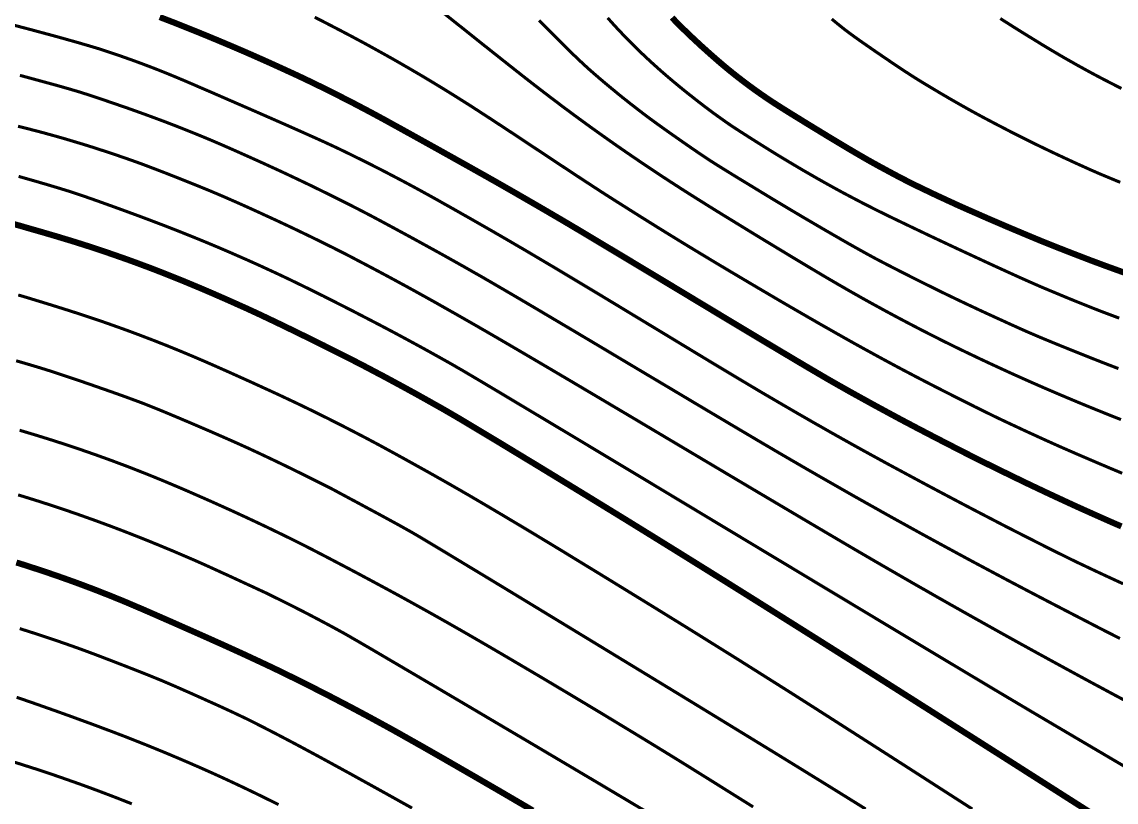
# Model space of a CAD drawing. Extents: x 36524600 to 36525730, y 2746759 to 2747713.
# Drawn here: x 36525101.71 to 36525128.47, y 2747555.33 to 2747574.42 of the extents above; entities that cross this region are included whole.
import ezdxf

# ---------------------------------------------------------------- set-up
doc = ezdxf.new("R2010")
doc.units = 0
doc.header["$LTSCALE"] = 1000
doc.header["$MEASUREMENT"] = 0
doc.layers.add('DGX', color=251, linetype='Continuous')

# ---------------------------------------------------------------- blocks, each defined once
blk = doc.blocks.new('dxt')
at = {"layer": 'DGX', "color": 253, "linetype": 'Continuous', "flags": 128}
for points, const_width in [([(36525117.611, 2747574.527), (36525117.647, 2747574.49), (36525117.683, 2747574.452), (36525117.719, 2747574.415), (36525117.755, 2747574.378), (36525117.791, 2747574.342), (36525117.828, 2747574.305), (36525117.865, 2747574.269), (36525117.902, 2747574.233), (36525117.939, 2747574.197), (36525117.977, 2747574.16), (36525118.015, 2747574.124), (36525118.053, 2747574.087), (36525118.092, 2747574.05), (36525118.132, 2747574.014), (36525118.171, 2747573.976), (36525118.211, 2747573.939), (36525118.253, 2747573.901), (36525118.296, 2747573.86), (36525118.342, 2747573.818), (36525118.391, 2747573.774), (36525118.442, 2747573.729), (36525118.495, 2747573.681), (36525118.551, 2747573.631), (36525118.609, 2747573.58), (36525118.668, 2747573.528), (36525118.728, 2747573.476), (36525118.788, 2747573.424), (36525118.848, 2747573.373), (36525118.909, 2747573.322), (36525118.969, 2747573.272), (36525119.031, 2747573.222), (36525119.092, 2747573.172), (36525119.154, 2747573.123), (36525119.216, 2747573.074), (36525119.279, 2747573.026), (36525119.341, 2747572.978), (36525119.404, 2747572.93), (36525119.468, 2747572.883), (36525119.531, 2747572.836), (36525119.595, 2747572.789), (36525119.659, 2747572.743), (36525119.724, 2747572.697), (36525119.788, 2747572.652), (36525119.853, 2747572.607), (36525119.919, 2747572.562), (36525119.984, 2747572.518), (36525120.05, 2747572.474), (36525120.116, 2747572.431), (36525120.192, 2747572.382), (36525120.287, 2747572.322), (36525120.401, 2747572.25), (36525120.534, 2747572.167), (36525120.687, 2747572.073), (36525120.858, 2747571.967), (36525121.049, 2747571.85), (36525121.259, 2747571.722), (36525121.473, 2747571.591), (36525121.676, 2747571.469), (36525121.868, 2747571.354), (36525122.049, 2747571.247), (36525122.219, 2747571.148), (36525122.378, 2747571.056), (36525122.526, 2747570.973), (36525122.663, 2747570.897), (36525122.791, 2747570.828), (36525122.911, 2747570.763), (36525123.022, 2747570.703), (36525123.126, 2747570.648), (36525123.221, 2747570.598), (36525123.309, 2747570.553), (36525123.388, 2747570.512), (36525123.459, 2747570.476), (36525123.527, 2747570.443), (36525123.594, 2747570.41), (36525123.662, 2747570.377), (36525123.729, 2747570.345), (36525123.797, 2747570.312), (36525123.865, 2747570.28), (36525123.932, 2747570.247), (36525124, 2747570.215), (36525124.068, 2747570.183), (36525124.136, 2747570.151), (36525124.204, 2747570.12), (36525124.273, 2747570.088), (36525124.341, 2747570.056), (36525124.409, 2747570.025), (36525124.477, 2747569.994), (36525124.545, 2747569.962), (36525124.618, 2747569.929), (36525124.699, 2747569.893), (36525124.789, 2747569.853), (36525124.888, 2747569.809), (36525124.996, 2747569.762), (36525125.112, 2747569.711), (36525125.236, 2747569.656), (36525125.37, 2747569.598), (36525125.508, 2747569.538), (36525125.646, 2747569.479), (36525125.785, 2747569.419), (36525125.925, 2747569.36), (36525126.065, 2747569.301), (36525126.206, 2747569.242), (36525126.347, 2747569.183), (36525126.489, 2747569.124), (36525126.633, 2747569.064), (36525126.784, 2747569.003), (36525126.941, 2747568.94), (36525127.104, 2747568.876), (36525127.272, 2747568.81), (36525127.447, 2747568.742), (36525127.627, 2747568.673), (36525127.813, 2747568.601), (36525128.011, 2747568.527), (36525128.224, 2747568.448), (36525128.453, 2747568.365), (36525128.697, 2747568.277)], 0.15), ([(36525128.545, 2747567.174), (36525128.321, 2747567.258), (36525128.122, 2747567.333), (36525127.949, 2747567.4), (36525127.789, 2747567.464), (36525127.63, 2747567.528), (36525127.47, 2747567.592), (36525127.311, 2747567.657), (36525127.151, 2747567.723), (36525126.993, 2747567.789), (36525126.834, 2747567.855), (36525126.675, 2747567.922), (36525126.504, 2747567.996), (36525126.307, 2747568.083), (36525126.085, 2747568.182), (36525125.837, 2747568.295), (36525125.563, 2747568.42), (36525125.264, 2747568.558), (36525124.939, 2747568.709), (36525124.588, 2747568.872), (36525124.237, 2747569.037), (36525123.91, 2747569.191), (36525123.608, 2747569.335), (36525123.33, 2747569.468), (36525123.076, 2747569.59), (36525122.847, 2747569.701), (36525122.643, 2747569.802), (36525122.462, 2747569.893), (36525122.295, 2747569.978), (36525122.128, 2747570.065), (36525121.961, 2747570.153), (36525121.795, 2747570.241), (36525121.629, 2747570.331), (36525121.465, 2747570.422), (36525121.3, 2747570.514), (36525121.136, 2747570.607), (36525120.973, 2747570.701), (36525120.81, 2747570.795), (36525120.648, 2747570.891), (36525120.486, 2747570.987), (36525120.325, 2747571.084), (36525120.164, 2747571.182), (36525120.004, 2747571.281), (36525119.844, 2747571.381), (36525119.691, 2747571.477), (36525119.552, 2747571.565), (36525119.427, 2747571.645), (36525119.314, 2747571.717), (36525119.216, 2747571.78), (36525119.131, 2747571.836), (36525119.059, 2747571.884), (36525119.001, 2747571.923), (36525118.95, 2747571.958), (36525118.899, 2747571.994), (36525118.849, 2747572.03), (36525118.798, 2747572.066), (36525118.747, 2747572.102), (36525118.697, 2747572.138), (36525118.646, 2747572.175), (36525118.596, 2747572.211), (36525118.543, 2747572.251), (36525118.484, 2747572.295), (36525118.419, 2747572.344), (36525118.348, 2747572.399), (36525118.271, 2747572.458), (36525118.188, 2747572.523), (36525118.1, 2747572.593), (36525118.005, 2747572.667), (36525117.908, 2747572.745), (36525117.812, 2747572.823), (36525117.716, 2747572.902), (36525117.621, 2747572.981), (36525117.527, 2747573.061), (36525117.434, 2747573.141), (36525117.341, 2747573.222), (36525117.249, 2747573.304), (36525117.158, 2747573.386), (36525117.067, 2747573.469), (36525116.977, 2747573.553), (36525116.888, 2747573.637), (36525116.8, 2747573.722), (36525116.712, 2747573.808), (36525116.625, 2747573.894), (36525116.539, 2747573.981), (36525116.453, 2747574.069), (36525116.368, 2747574.158), (36525116.284, 2747574.247), (36525116.201, 2747574.337), (36525116.119, 2747574.428), (36525116.037, 2747574.52)], 0.075), ([(36525128.526, 2747565.94), (36525128.395, 2747565.99), (36525128.251, 2747566.045), (36525128.095, 2747566.106), (36525127.927, 2747566.172), (36525127.746, 2747566.244), (36525127.553, 2747566.321), (36525127.361, 2747566.398), (36525127.181, 2747566.471), (36525127.013, 2747566.539), (36525126.858, 2747566.603), (36525126.716, 2747566.661), (36525126.586, 2747566.716), (36525126.469, 2747566.766), (36525126.364, 2747566.811), (36525126.26, 2747566.856), (36525126.143, 2747566.908), (36525126.015, 2747566.966), (36525125.875, 2747567.029), (36525125.722, 2747567.099), (36525125.558, 2747567.174), (36525125.381, 2747567.255), (36525125.192, 2747567.342), (36525124.998, 2747567.433), (36525124.804, 2747567.524), (36525124.61, 2747567.616), (36525124.417, 2747567.709), (36525124.224, 2747567.802), (36525124.032, 2747567.897), (36525123.84, 2747567.992), (36525123.648, 2747568.087), (36525123.462, 2747568.181), (36525123.289, 2747568.269), (36525123.128, 2747568.351), (36525122.979, 2747568.427), (36525122.842, 2747568.498), (36525122.717, 2747568.563), (36525122.604, 2747568.622), (36525122.504, 2747568.676), (36525122.404, 2747568.731), (36525122.293, 2747568.792), (36525122.17, 2747568.861), (36525122.036, 2747568.936), (36525121.89, 2747569.019), (36525121.733, 2747569.109), (36525121.565, 2747569.206), (36525121.385, 2747569.31), (36525121.198, 2747569.419), (36525121.009, 2747569.53), (36525120.816, 2747569.643), (36525120.621, 2747569.759), (36525120.423, 2747569.877), (36525120.223, 2747569.997), (36525120.019, 2747570.12), (36525119.813, 2747570.245), (36525119.614, 2747570.367), (36525119.43, 2747570.479), (36525119.262, 2747570.581), (36525119.11, 2747570.674), (36525118.975, 2747570.758), (36525118.855, 2747570.832), (36525118.751, 2747570.897), (36525118.662, 2747570.952), (36525118.578, 2747571.006), (36525118.484, 2747571.068), (36525118.38, 2747571.137), (36525118.267, 2747571.213), (36525118.145, 2747571.296), (36525118.013, 2747571.387), (36525117.872, 2747571.485), (36525117.722, 2747571.59), (36525117.572, 2747571.695), (36525117.432, 2747571.795), (36525117.302, 2747571.888), (36525117.182, 2747571.974), (36525117.072, 2747572.055), (36525116.972, 2747572.129), (36525116.883, 2747572.197), (36525116.803, 2747572.258), (36525116.731, 2747572.314), (36525116.664, 2747572.366), (36525116.602, 2747572.414), (36525116.546, 2747572.459), (36525116.495, 2747572.499), (36525116.449, 2747572.535), (36525116.409, 2747572.567), (36525116.373, 2747572.596), (36525116.339, 2747572.623), (36525116.302, 2747572.653), (36525116.262, 2747572.686), (36525116.219, 2747572.722), (36525116.173, 2747572.76), (36525116.124, 2747572.8), (36525116.071, 2747572.844), (36525116.016, 2747572.89), (36525115.96, 2747572.937), (36525115.903, 2747572.985), (36525115.847, 2747573.032), (36525115.791, 2747573.081), (36525115.735, 2747573.129), (36525115.68, 2747573.177), (36525115.624, 2747573.226), (36525115.569, 2747573.275), (36525115.511, 2747573.328), (36525115.446, 2747573.387), (36525115.376, 2747573.453), (36525115.299, 2747573.526), (36525115.215, 2747573.606), (36525115.126, 2747573.693), (36525115.03, 2747573.786), (36525114.928, 2747573.887), (36525114.827, 2747573.987), (36525114.732, 2747574.082), (36525114.644, 2747574.17), (36525114.563, 2747574.252), (36525114.489, 2747574.328), (36525114.422, 2747574.398), (36525114.361, 2747574.461)], 0.075), ([(36525128.571, 2747570.497), (36525128.456, 2747570.544), (36525128.348, 2747570.589), (36525128.247, 2747570.631), (36525128.153, 2747570.67), (36525128.065, 2747570.707), (36525127.985, 2747570.742), (36525127.902, 2747570.778), (36525127.811, 2747570.818), (36525127.71, 2747570.864), (36525127.599, 2747570.914), (36525127.479, 2747570.968), (36525127.35, 2747571.028), (36525127.211, 2747571.092), (36525127.063, 2747571.161), (36525126.91, 2747571.233), (36525126.758, 2747571.306), (36525126.606, 2747571.379), (36525126.454, 2747571.453), (36525126.303, 2747571.528), (36525126.152, 2747571.603), (36525126.001, 2747571.679), (36525125.851, 2747571.756), (36525125.706, 2747571.832), (36525125.57, 2747571.902), (36525125.444, 2747571.968), (36525125.327, 2747572.03), (36525125.22, 2747572.086), (36525125.123, 2747572.139), (36525125.035, 2747572.187), (36525124.956, 2747572.23), (36525124.882, 2747572.271), (36525124.809, 2747572.312), (36525124.735, 2747572.354), (36525124.662, 2747572.395), (36525124.588, 2747572.437), (36525124.515, 2747572.479), (36525124.442, 2747572.521), (36525124.369, 2747572.563), (36525124.295, 2747572.607), (36525124.219, 2747572.651), (36525124.141, 2747572.697), (36525124.062, 2747572.745), (36525123.98, 2747572.793), (36525123.896, 2747572.844), (36525123.81, 2747572.895), (36525123.722, 2747572.949), (36525123.629, 2747573.006), (36525123.527, 2747573.07), (36525123.415, 2747573.142), (36525123.295, 2747573.22), (36525123.165, 2747573.306), (36525123.026, 2747573.399), (36525122.879, 2747573.499), (36525122.722, 2747573.606), (36525122.567, 2747573.712), (36525122.427, 2747573.809), (36525122.3, 2747573.897), (36525122.186, 2747573.977), (36525122.087, 2747574.048), (36525122.001, 2747574.11), (36525121.929, 2747574.163), (36525121.871, 2747574.207), (36525121.819, 2747574.247), (36525121.768, 2747574.287), (36525121.717, 2747574.328), (36525121.667, 2747574.369), (36525121.616, 2747574.41), (36525121.566, 2747574.451), (36525121.516, 2747574.493)], 0.075), ([(36525125.637, 2747574.505), (36525125.711, 2747574.458), (36525125.792, 2747574.407), (36525125.878, 2747574.352), (36525125.971, 2747574.293), (36525126.067, 2747574.233), (36525126.162, 2747574.173), (36525126.258, 2747574.114), (36525126.354, 2747574.055), (36525126.45, 2747573.996), (36525126.546, 2747573.937), (36525126.641, 2747573.878), (36525126.737, 2747573.82), (36525126.833, 2747573.762), (36525126.929, 2747573.705), (36525127.026, 2747573.648), (36525127.122, 2747573.591), (36525127.219, 2747573.535), (36525127.316, 2747573.48), (36525127.414, 2747573.424), (36525127.511, 2747573.369), (36525127.609, 2747573.315), (36525127.707, 2747573.261), (36525127.805, 2747573.207), (36525127.904, 2747573.154), (36525128.003, 2747573.101), (36525128.102, 2747573.049), (36525128.201, 2747572.997), (36525128.3, 2747572.946), (36525128.4, 2747572.895), (36525128.5, 2747572.844), (36525128.6, 2747572.794)], 0.075), ([(36525128.588, 2747564.692), (36525128.427, 2747564.755), (36525128.276, 2747564.815), (36525128.125, 2747564.876), (36525127.974, 2747564.937), (36525127.824, 2747564.998), (36525127.673, 2747565.06), (36525127.523, 2747565.122), (36525127.373, 2747565.185), (36525127.223, 2747565.248), (36525127.074, 2747565.311), (36525126.924, 2747565.375), (36525126.775, 2747565.439), (36525126.626, 2747565.504), (36525126.477, 2747565.569), (36525126.328, 2747565.635), (36525126.18, 2747565.701), (36525126.032, 2747565.767), (36525125.884, 2747565.834), (36525125.736, 2747565.902), (36525125.588, 2747565.97), (36525125.441, 2747566.038), (36525125.293, 2747566.107), (36525125.146, 2747566.176), (36525125, 2747566.246), (36525124.853, 2747566.316), (36525124.707, 2747566.386), (36525124.561, 2747566.457), (36525124.415, 2747566.529), (36525124.269, 2747566.601), (36525124.124, 2747566.674), (36525123.979, 2747566.747), (36525123.834, 2747566.821), (36525123.69, 2747566.895), (36525123.546, 2747566.97), (36525123.402, 2747567.045), (36525123.258, 2747567.121), (36525123.114, 2747567.197), (36525122.971, 2747567.274), (36525122.828, 2747567.351), (36525122.686, 2747567.429), (36525122.543, 2747567.507), (36525122.401, 2747567.586), (36525122.259, 2747567.665), (36525122.118, 2747567.745), (36525121.977, 2747567.825), (36525121.836, 2747567.906), (36525121.695, 2747567.987), (36525121.555, 2747568.069), (36525121.414, 2747568.151), (36525121.267, 2747568.238), (36525121.106, 2747568.334), (36525120.93, 2747568.439), (36525120.74, 2747568.553), (36525120.535, 2747568.676), (36525120.316, 2747568.809), (36525120.083, 2747568.95), (36525119.835, 2747569.1), (36525119.586, 2747569.252), (36525119.348, 2747569.398), (36525119.122, 2747569.537), (36525118.906, 2747569.669), (36525118.702, 2747569.795), (36525118.509, 2747569.915), (36525118.327, 2747570.029), (36525118.157, 2747570.136), (36525117.992, 2747570.24), (36525117.828, 2747570.345), (36525117.664, 2747570.451), (36525117.5, 2747570.557), (36525117.337, 2747570.664), (36525117.175, 2747570.771), (36525117.013, 2747570.88), (36525116.851, 2747570.988), (36525116.69, 2747571.098), (36525116.529, 2747571.208), (36525116.368, 2747571.319), (36525116.208, 2747571.43), (36525116.049, 2747571.542), (36525115.89, 2747571.655), (36525115.731, 2747571.768), (36525115.573, 2747571.882), (36525115.415, 2747571.997), (36525115.258, 2747572.112), (36525115.101, 2747572.228), (36525114.945, 2747572.344), (36525114.789, 2747572.462), (36525114.634, 2747572.579), (36525114.479, 2747572.698), (36525114.324, 2747572.817), (36525114.157, 2747572.946), (36525113.964, 2747573.097), (36525113.746, 2747573.269), (36525113.502, 2747573.462), (36525113.232, 2747573.676), (36525112.936, 2747573.911), (36525112.615, 2747574.168), (36525112.267, 2747574.445), (36525111.925, 2747574.719)], 0.075), ([(36525128.619, 2747563.378), (36525128.368, 2747563.483), (36525128.125, 2747563.586), (36525127.895, 2747563.684), (36525127.677, 2747563.777), (36525127.472, 2747563.866), (36525127.279, 2747563.95), (36525127.099, 2747564.029), (36525126.931, 2747564.104), (36525126.776, 2747564.174), (36525126.628, 2747564.241), (36525126.483, 2747564.308), (36525126.34, 2747564.373), (36525126.199, 2747564.438), (36525126.061, 2747564.503), (36525125.925, 2747564.566), (36525125.791, 2747564.629), (36525125.66, 2747564.691), (36525125.522, 2747564.757), (36525125.369, 2747564.832), (36525125.199, 2747564.915), (36525125.014, 2747565.007), (36525124.813, 2747565.108), (36525124.597, 2747565.217), (36525124.364, 2747565.335), (36525124.116, 2747565.461), (36525123.86, 2747565.593), (36525123.603, 2747565.726), (36525123.347, 2747565.861), (36525123.09, 2747565.997), (36525122.834, 2747566.135), (36525122.577, 2747566.275), (36525122.32, 2747566.416), (36525122.063, 2747566.558), (36525121.8, 2747566.706), (36525121.525, 2747566.862), (36525121.237, 2747567.026), (36525120.938, 2747567.198), (36525120.626, 2747567.379), (36525120.302, 2747567.567), (36525119.966, 2747567.765), (36525119.618, 2747567.97), (36525119.271, 2747568.176), (36525118.939, 2747568.373), (36525118.623, 2747568.562), (36525118.322, 2747568.744), (36525118.036, 2747568.917), (36525117.765, 2747569.083), (36525117.51, 2747569.24), (36525117.269, 2747569.389), (36525117.044, 2747569.53), (36525116.833, 2747569.662), (36525116.637, 2747569.785), (36525116.456, 2747569.9), (36525116.289, 2747570.005), (36525116.137, 2747570.102), (36525116, 2747570.189), (36525115.877, 2747570.268), (36525115.753, 2747570.349), (36525115.612, 2747570.441), (36525115.452, 2747570.545), (36525115.276, 2747570.661), (36525115.082, 2747570.789), (36525114.87, 2747570.929), (36525114.641, 2747571.081), (36525114.394, 2747571.245), (36525114.146, 2747571.409), (36525113.915, 2747571.562), (36525113.7, 2747571.705), (36525113.501, 2747571.836), (36525113.318, 2747571.956), (36525113.152, 2747572.065), (36525113.001, 2747572.163), (36525112.867, 2747572.25), (36525112.741, 2747572.332), (36525112.614, 2747572.413), (36525112.487, 2747572.493), (36525112.36, 2747572.573), (36525112.233, 2747572.653), (36525112.105, 2747572.732), (36525111.977, 2747572.811), (36525111.848, 2747572.889), (36525111.72, 2747572.967), (36525111.591, 2747573.044), (36525111.462, 2747573.121), (36525111.332, 2747573.197), (36525111.203, 2747573.273), (36525111.073, 2747573.348), (36525110.943, 2747573.423), (36525110.812, 2747573.498), (36525110.681, 2747573.572), (36525110.55, 2747573.645), (36525110.419, 2747573.718), (36525110.287, 2747573.791), (36525110.156, 2747573.863), (36525110.024, 2747573.935), (36525109.891, 2747574.006), (36525109.759, 2747574.077), (36525109.623, 2747574.148), (36525109.483, 2747574.222), (36525109.338, 2747574.297), (36525109.188, 2747574.375), (36525109.033, 2747574.455), (36525108.873, 2747574.537)], 0.075), ([(36525128.599, 2747562.078), (36525128.453, 2747562.141), (36525128.306, 2747562.205), (36525128.16, 2747562.27), (36525128.014, 2747562.335), (36525127.869, 2747562.4), (36525127.723, 2747562.465), (36525127.577, 2747562.531), (36525127.432, 2747562.597), (36525127.287, 2747562.664), (36525127.142, 2747562.731), (36525126.997, 2747562.798), (36525126.852, 2747562.866), (36525126.708, 2747562.933), (36525126.564, 2747563.002), (36525126.419, 2747563.07), (36525126.275, 2747563.139), (36525126.131, 2747563.209), (36525125.988, 2747563.278), (36525125.844, 2747563.348), (36525125.707, 2747563.415), (36525125.581, 2747563.477), (36525125.468, 2747563.532), (36525125.367, 2747563.582), (36525125.277, 2747563.626), (36525125.2, 2747563.664), (36525125.135, 2747563.696), (36525125.082, 2747563.723), (36525125.028, 2747563.75), (36525124.958, 2747563.785), (36525124.874, 2747563.828), (36525124.775, 2747563.878), (36525124.662, 2747563.937), (36525124.533, 2747564.002), (36525124.39, 2747564.076), (36525124.232, 2747564.157), (36525124.067, 2747564.242), (36525123.902, 2747564.328), (36525123.737, 2747564.414), (36525123.572, 2747564.5), (36525123.408, 2747564.587), (36525123.243, 2747564.674), (36525123.079, 2747564.762), (36525122.916, 2747564.85), (36525122.752, 2747564.939), (36525122.589, 2747565.027), (36525122.426, 2747565.117), (36525122.263, 2747565.207), (36525122.1, 2747565.297), (36525121.938, 2747565.387), (36525121.776, 2747565.479), (36525121.614, 2747565.57), (36525121.419, 2747565.682), (36525121.161, 2747565.833), (36525120.837, 2747566.024), (36525120.449, 2747566.255), (36525119.996, 2747566.525), (36525119.478, 2747566.835), (36525118.896, 2747567.185), (36525118.249, 2747567.575), (36525117.603, 2747567.965), (36525117.021, 2747568.315), (36525116.505, 2747568.626), (36525116.053, 2747568.897), (36525115.667, 2747569.128), (36525115.347, 2747569.32), (36525115.091, 2747569.472), (36525114.9, 2747569.585), (36525114.742, 2747569.677), (36525114.584, 2747569.77), (36525114.426, 2747569.862), (36525114.268, 2747569.954), (36525114.109, 2747570.046), (36525113.951, 2747570.137), (36525113.792, 2747570.229), (36525113.633, 2747570.32), (36525113.467, 2747570.415), (36525113.285, 2747570.519), (36525113.089, 2747570.63), (36525112.877, 2747570.749), (36525112.65, 2747570.877), (36525112.408, 2747571.012), (36525112.151, 2747571.156), (36525111.879, 2747571.308), (36525111.611, 2747571.457), (36525111.365, 2747571.594), (36525111.141, 2747571.718), (36525110.939, 2747571.83), (36525110.76, 2747571.928), (36525110.604, 2747572.015), (36525110.469, 2747572.088), (36525110.357, 2747572.149), (36525110.256, 2747572.203), (36525110.155, 2747572.257), (36525110.054, 2747572.31), (36525109.952, 2747572.364), (36525109.851, 2747572.417), (36525109.749, 2747572.47), (36525109.647, 2747572.522), (36525109.545, 2747572.574), (36525109.443, 2747572.626), (36525109.341, 2747572.678), (36525109.238, 2747572.729), (36525109.135, 2747572.78), (36525109.033, 2747572.831), (36525108.93, 2747572.881), (36525108.827, 2747572.931), (36525108.724, 2747572.981), (36525108.616, 2747573.033), (36525108.499, 2747573.088), (36525108.373, 2747573.147), (36525108.237, 2747573.209), (36525108.093, 2747573.275), (36525107.94, 2747573.345), (36525107.777, 2747573.419), (36525107.605, 2747573.496), (36525107.427, 2747573.575), (36525107.245, 2747573.655), (36525107.058, 2747573.736), (36525106.867, 2747573.818), (36525106.672, 2747573.9), (36525106.473, 2747573.984), (36525106.27, 2747574.068), (36525106.063, 2747574.153), (36525105.856, 2747574.237), (36525105.655, 2747574.317), (36525105.459, 2747574.395), (36525105.268, 2747574.469), (36525105.083, 2747574.54)], 0.15), ([(36525128.64, 2747560.674), (36525128.419, 2747560.776), (36525128.214, 2747560.871), (36525128.023, 2747560.96), (36525127.849, 2747561.042), (36525127.689, 2747561.118), (36525127.545, 2747561.186), (36525127.417, 2747561.248), (36525127.289, 2747561.311), (36525127.146, 2747561.382), (36525126.988, 2747561.46), (36525126.815, 2747561.547), (36525126.628, 2747561.641), (36525126.426, 2747561.744), (36525126.209, 2747561.854), (36525125.977, 2747561.972), (36525125.735, 2747562.096), (36525125.489, 2747562.224), (36525125.237, 2747562.355), (36525124.98, 2747562.489), (36525124.719, 2747562.626), (36525124.452, 2747562.767), (36525124.181, 2747562.911), (36525123.904, 2747563.058), (36525123.632, 2747563.204), (36525123.374, 2747563.343), (36525123.129, 2747563.475), (36525122.897, 2747563.6), (36525122.68, 2747563.719), (36525122.475, 2747563.831), (36525122.285, 2747563.936), (36525122.108, 2747564.034), (36525121.938, 2747564.129), (36525121.767, 2747564.225), (36525121.598, 2747564.32), (36525121.428, 2747564.416), (36525121.258, 2747564.513), (36525121.089, 2747564.609), (36525120.92, 2747564.706), (36525120.751, 2747564.803), (36525120.582, 2747564.901), (36525120.414, 2747564.999), (36525120.245, 2747565.097), (36525120.077, 2747565.196), (36525119.909, 2747565.294), (36525119.741, 2747565.393), (36525119.573, 2747565.493), (36525119.406, 2747565.593), (36525119.223, 2747565.702), (36525119.008, 2747565.831), (36525118.761, 2747565.979), (36525118.483, 2747566.147), (36525118.174, 2747566.334), (36525117.832, 2747566.541), (36525117.46, 2747566.767), (36525117.055, 2747567.012), (36525116.647, 2747567.259), (36525116.263, 2747567.492), (36525115.904, 2747567.709), (36525115.568, 2747567.911), (36525115.257, 2747568.098), (36525114.971, 2747568.27), (36525114.708, 2747568.427), (36525114.47, 2747568.568), (36525114.244, 2747568.702), (36525114.018, 2747568.836), (36525113.791, 2747568.968), (36525113.564, 2747569.101), (36525113.336, 2747569.233), (36525113.109, 2747569.364), (36525112.881, 2747569.494), (36525112.652, 2747569.625), (36525112.431, 2747569.75), (36525112.224, 2747569.868), (36525112.031, 2747569.976), (36525111.852, 2747570.077), (36525111.687, 2747570.169), (36525111.536, 2747570.252), (36525111.399, 2747570.327), (36525111.276, 2747570.394), (36525111.161, 2747570.456), (36525111.045, 2747570.518), (36525110.929, 2747570.579), (36525110.813, 2747570.64), (36525110.696, 2747570.701), (36525110.58, 2747570.762), (36525110.463, 2747570.822), (36525110.346, 2747570.881), (36525110.229, 2747570.941), (36525110.112, 2747571), (36525109.994, 2747571.058), (36525109.876, 2747571.116), (36525109.759, 2747571.174), (36525109.641, 2747571.232), (36525109.522, 2747571.289), (36525109.404, 2747571.346), (36525109.268, 2747571.409), (36525109.098, 2747571.488), (36525108.894, 2747571.58), (36525108.655, 2747571.687), (36525108.382, 2747571.809), (36525108.075, 2747571.945), (36525107.733, 2747572.095), (36525107.357, 2747572.26), (36525106.982, 2747572.423), (36525106.642, 2747572.571), (36525106.339, 2747572.703), (36525106.072, 2747572.818), (36525105.841, 2747572.918), (36525105.646, 2747573.001), (36525105.487, 2747573.068), (36525105.364, 2747573.119), (36525105.26, 2747573.162), (36525105.154, 2747573.204), (36525105.049, 2747573.246), (36525104.944, 2747573.287), (36525104.838, 2747573.328), (36525104.732, 2747573.368), (36525104.626, 2747573.408), (36525104.52, 2747573.447), (36525104.413, 2747573.486), (36525104.306, 2747573.524), (36525104.2, 2747573.562), (36525104.093, 2747573.599), (36525103.985, 2747573.636), (36525103.878, 2747573.672), (36525103.771, 2747573.707), (36525103.663, 2747573.743), (36525103.546, 2747573.78), (36525103.41, 2747573.821), (36525103.256, 2747573.866), (36525103.084, 2747573.916), (36525102.893, 2747573.97), (36525102.683, 2747574.029), (36525102.455, 2747574.092), (36525102.209, 2747574.158), (36525101.962, 2747574.225), (36525101.734, 2747574.285), (36525101.524, 2747574.34)], 0.075), ([(36525128.563, 2747559.335), (36525128.301, 2747559.469), (36525128.021, 2747559.612), (36525127.726, 2747559.765), (36525127.426, 2747559.92), (36525127.135, 2747560.071), (36525126.852, 2747560.218), (36525126.578, 2747560.361), (36525126.313, 2747560.5), (36525126.056, 2747560.635), (36525125.808, 2747560.766), (36525125.569, 2747560.893), (36525125.334, 2747561.019), (36525125.099, 2747561.144), (36525124.864, 2747561.27), (36525124.63, 2747561.397), (36525124.396, 2747561.524), (36525124.162, 2747561.651), (36525123.928, 2747561.779), (36525123.694, 2747561.907), (36525123.461, 2747562.036), (36525123.228, 2747562.165), (36525122.995, 2747562.294), (36525122.763, 2747562.424), (36525122.531, 2747562.555), (36525122.299, 2747562.685), (36525122.067, 2747562.816), (36525121.835, 2747562.948), (36525121.604, 2747563.08), (36525121.373, 2747563.212), (36525121.142, 2747563.345), (36525120.911, 2747563.478), (36525120.681, 2747563.612), (36525120.45, 2747563.746), (36525120.22, 2747563.88), (36525119.991, 2747564.015), (36525119.734, 2747564.166), (36525119.424, 2747564.35), (36525119.061, 2747564.565), (36525118.644, 2747564.813), (36525118.173, 2747565.093), (36525117.649, 2747565.406), (36525117.071, 2747565.75), (36525116.439, 2747566.127), (36525115.809, 2747566.503), (36525115.233, 2747566.846), (36525114.713, 2747567.154), (36525114.248, 2747567.43), (36525113.839, 2747567.671), (36525113.484, 2747567.879), (36525113.185, 2747568.053), (36525112.942, 2747568.194), (36525112.725, 2747568.317), (36525112.509, 2747568.44), (36525112.292, 2747568.562), (36525112.075, 2747568.684), (36525111.857, 2747568.805), (36525111.639, 2747568.925), (36525111.421, 2747569.045), (36525111.202, 2747569.165), (36525110.99, 2747569.28), (36525110.792, 2747569.387), (36525110.607, 2747569.487), (36525110.436, 2747569.579), (36525110.278, 2747569.663), (36525110.133, 2747569.739), (36525110.002, 2747569.807), (36525109.885, 2747569.868), (36525109.774, 2747569.924), (36525109.663, 2747569.981), (36525109.552, 2747570.037), (36525109.441, 2747570.092), (36525109.329, 2747570.148), (36525109.218, 2747570.203), (36525109.106, 2747570.258), (36525108.994, 2747570.313), (36525108.883, 2747570.367), (36525108.771, 2747570.422), (36525108.658, 2747570.476), (36525108.546, 2747570.529), (36525108.434, 2747570.583), (36525108.321, 2747570.636), (36525108.209, 2747570.689), (36525108.096, 2747570.742), (36525107.982, 2747570.795), (36525107.864, 2747570.849), (36525107.744, 2747570.904), (36525107.621, 2747570.961), (36525107.494, 2747571.018), (36525107.365, 2747571.076), (36525107.232, 2747571.136), (36525107.097, 2747571.196), (36525106.963, 2747571.256), (36525106.834, 2747571.313), (36525106.711, 2747571.367), (36525106.594, 2747571.418), (36525106.483, 2747571.466), (36525106.377, 2747571.511), (36525106.278, 2747571.553), (36525106.184, 2747571.592), (36525106.092, 2747571.63), (36525106.001, 2747571.667), (36525105.909, 2747571.705), (36525105.818, 2747571.741), (36525105.726, 2747571.778), (36525105.634, 2747571.815), (36525105.542, 2747571.851), (36525105.451, 2747571.887), (36525105.358, 2747571.922), (36525105.266, 2747571.958), (36525105.174, 2747571.993), (36525105.082, 2747572.027), (36525104.989, 2747572.062), (36525104.896, 2747572.096), (36525104.804, 2747572.13), (36525104.711, 2747572.164), (36525104.617, 2747572.198), (36525104.519, 2747572.233), (36525104.419, 2747572.269), (36525104.315, 2747572.306), (36525104.208, 2747572.343), (36525104.098, 2747572.381), (36525103.985, 2747572.42), (36525103.869, 2747572.46), (36525103.754, 2747572.499), (36525103.646, 2747572.536), (36525103.543, 2747572.57), (36525103.446, 2747572.603), (36525103.355, 2747572.632), (36525103.271, 2747572.66), (36525103.192, 2747572.685), (36525103.119, 2747572.708), (36525103.045, 2747572.731), (36525102.961, 2747572.755), (36525102.869, 2747572.782), (36525102.768, 2747572.811), (36525102.658, 2747572.843), (36525102.539, 2747572.876), (36525102.411, 2747572.911), (36525102.275, 2747572.948), (36525102.142, 2747572.984), (36525102.027, 2747573.016), (36525101.93, 2747573.042), (36525101.85, 2747573.064), (36525101.788, 2747573.081), (36525101.743, 2747573.093), (36525101.716, 2747573.1), (36525101.706, 2747573.103), (36525101.701, 2747573.104), (36525101.687, 2747573.107), (36525101.664, 2747573.113)], 0.075), ([(36525128.731, 2747557.794), (36525128.438, 2747557.95), (36525128.146, 2747558.107), (36525127.854, 2747558.264), (36525127.563, 2747558.422), (36525127.271, 2747558.581), (36525126.98, 2747558.74), (36525126.69, 2747558.899), (36525126.399, 2747559.059), (36525126.109, 2747559.219), (36525125.819, 2747559.38), (36525125.529, 2747559.542), (36525125.24, 2747559.704), (36525124.951, 2747559.866), (36525124.662, 2747560.029), (36525124.373, 2747560.192), (36525124.085, 2747560.356), (36525123.797, 2747560.521), (36525123.509, 2747560.685), (36525123.222, 2747560.851), (36525122.935, 2747561.017), (36525122.648, 2747561.183), (36525122.361, 2747561.35), (36525122.075, 2747561.517), (36525121.752, 2747561.707), (36525121.356, 2747561.941), (36525120.887, 2747562.218), (36525120.344, 2747562.54), (36525119.728, 2747562.905), (36525119.038, 2747563.315), (36525118.276, 2747563.768), (36525117.439, 2747564.266), (36525116.602, 2747564.764), (36525115.835, 2747565.219), (36525115.14, 2747565.631), (36525114.515, 2747566), (36525113.961, 2747566.326), (36525113.477, 2747566.609), (36525113.065, 2747566.849), (36525112.724, 2747567.045), (36525112.424, 2747567.217), (36525112.136, 2747567.38), (36525111.861, 2747567.536), (36525111.598, 2747567.683), (36525111.347, 2747567.822), (36525111.109, 2747567.953), (36525110.883, 2747568.076), (36525110.67, 2747568.191), (36525110.469, 2747568.299), (36525110.28, 2747568.399), (36525110.105, 2747568.492), (36525109.942, 2747568.577), (36525109.793, 2747568.656), (36525109.656, 2747568.727), (36525109.531, 2747568.79), (36525109.42, 2747568.847), (36525109.315, 2747568.9), (36525109.21, 2747568.952), (36525109.105, 2747569.004), (36525108.999, 2747569.056), (36525108.894, 2747569.108), (36525108.788, 2747569.16), (36525108.682, 2747569.211), (36525108.576, 2747569.262), (36525108.47, 2747569.313), (36525108.364, 2747569.364), (36525108.258, 2747569.414), (36525108.152, 2747569.464), (36525108.045, 2747569.514), (36525107.939, 2747569.564), (36525107.832, 2747569.613), (36525107.725, 2747569.662), (36525107.623, 2747569.709), (36525107.528, 2747569.753), (36525107.441, 2747569.793), (36525107.362, 2747569.829), (36525107.291, 2747569.861), (36525107.228, 2747569.89), (36525107.173, 2747569.914), (36525107.127, 2747569.935), (36525107.081, 2747569.956), (36525107.03, 2747569.978), (36525106.974, 2747570.003), (36525106.912, 2747570.031), (36525106.844, 2747570.06), (36525106.772, 2747570.092), (36525106.694, 2747570.126), (36525106.61, 2747570.162), (36525106.518, 2747570.202), (36525106.415, 2747570.245), (36525106.302, 2747570.293), (36525106.177, 2747570.344), (36525106.04, 2747570.4), (36525105.893, 2747570.459), (36525105.735, 2747570.522), (36525105.566, 2747570.59), (36525105.396, 2747570.657), (36525105.238, 2747570.719), (36525105.09, 2747570.776), (36525104.953, 2747570.829), (36525104.826, 2747570.877), (36525104.711, 2747570.921), (36525104.606, 2747570.96), (36525104.512, 2747570.994), (36525104.424, 2747571.025), (36525104.335, 2747571.056), (36525104.246, 2747571.088), (36525104.157, 2747571.118), (36525104.068, 2747571.149), (36525103.979, 2747571.179), (36525103.89, 2747571.209), (36525103.801, 2747571.239), (36525103.712, 2747571.268), (36525103.622, 2747571.297), (36525103.533, 2747571.326), (36525103.443, 2747571.355), (36525103.354, 2747571.383), (36525103.264, 2747571.411), (36525103.174, 2747571.439), (36525103.084, 2747571.466), (36525102.994, 2747571.493), (36525102.904, 2747571.52), (36525102.814, 2747571.547), (36525102.724, 2747571.573), (36525102.633, 2747571.599), (36525102.543, 2747571.625), (36525102.452, 2747571.65), (36525102.362, 2747571.675), (36525102.269, 2747571.701), (36525102.172, 2747571.727), (36525102.07, 2747571.754), (36525101.964, 2747571.781), (36525101.853, 2747571.81), (36525101.738, 2747571.839), (36525101.618, 2747571.868)], 0.075), ([(36525128.836, 2747556.11), (36525128.135, 2747556.523), (36525127.507, 2747556.893), (36525126.95, 2747557.222), (36525126.466, 2747557.508), (36525126.054, 2747557.753), (36525125.61, 2747558.017), (36525125.03, 2747558.364), (36525124.314, 2747558.793), (36525123.462, 2747559.304), (36525122.474, 2747559.898), (36525121.35, 2747560.574), (36525120.09, 2747561.332), (36525118.694, 2747562.172), (36525117.312, 2747563.004), (36525116.096, 2747563.735), (36525115.044, 2747564.367), (36525114.157, 2747564.898), (36525113.436, 2747565.33), (36525112.879, 2747565.662), (36525112.487, 2747565.894), (36525112.26, 2747566.025), (36525112.116, 2747566.107), (36525111.971, 2747566.188), (36525111.826, 2747566.269), (36525111.681, 2747566.35), (36525111.536, 2747566.43), (36525111.39, 2747566.51), (36525111.244, 2747566.589), (36525111.098, 2747566.668), (36525110.95, 2747566.748), (36525110.797, 2747566.83), (36525110.638, 2747566.914), (36525110.475, 2747567), (36525110.306, 2747567.088), (36525110.133, 2747567.178), (36525109.955, 2747567.27), (36525109.772, 2747567.365), (36525109.589, 2747567.458), (36525109.414, 2747567.547), (36525109.246, 2747567.632), (36525109.085, 2747567.714), (36525108.93, 2747567.791), (36525108.783, 2747567.864), (36525108.642, 2747567.933), (36525108.509, 2747567.998), (36525108.379, 2747568.061), (36525108.249, 2747568.124), (36525108.118, 2747568.186), (36525107.987, 2747568.248), (36525107.856, 2747568.309), (36525107.725, 2747568.369), (36525107.594, 2747568.43), (36525107.462, 2747568.49), (36525107.331, 2747568.549), (36525107.199, 2747568.608), (36525107.066, 2747568.666), (36525106.934, 2747568.724), (36525106.802, 2747568.782), (36525106.669, 2747568.839), (36525106.536, 2747568.896), (36525106.403, 2747568.952), (36525106.269, 2747569.008), (36525106.136, 2747569.063), (36525106.002, 2747569.118), (36525105.868, 2747569.172), (36525105.734, 2747569.226), (36525105.6, 2747569.28), (36525105.465, 2747569.333), (36525105.331, 2747569.385), (36525105.194, 2747569.439), (36525105.051, 2747569.493), (36525104.904, 2747569.549), (36525104.751, 2747569.607), (36525104.593, 2747569.666), (36525104.43, 2747569.726), (36525104.262, 2747569.788), (36525104.089, 2747569.851), (36525103.918, 2747569.913), (36525103.757, 2747569.971), (36525103.606, 2747570.025), (36525103.465, 2747570.075), (36525103.334, 2747570.121), (36525103.212, 2747570.163), (36525103.1, 2747570.201), (36525102.998, 2747570.235), (36525102.895, 2747570.269), (36525102.779, 2747570.305), (36525102.651, 2747570.345), (36525102.511, 2747570.387), (36525102.358, 2747570.433), (36525102.192, 2747570.481), (36525102.015, 2747570.533), (36525101.824, 2747570.587), (36525101.632, 2747570.642)], 0.075), ([(36525128.111, 2747554.905), (36525127.427, 2747555.341), (36525126.657, 2747555.832), (36525125.802, 2747556.377), (36525124.918, 2747556.939), (36525124.065, 2747557.481), (36525123.243, 2747558.003), (36525122.451, 2747558.505), (36525121.689, 2747558.986), (36525120.958, 2747559.447), (36525120.257, 2747559.888), (36525119.587, 2747560.309), (36525118.939, 2747560.715), (36525118.305, 2747561.11), (36525117.685, 2747561.496), (36525117.08, 2747561.871), (36525116.488, 2747562.237), (36525115.91, 2747562.592), (36525115.346, 2747562.938), (36525114.797, 2747563.273), (36525114.281, 2747563.588), (36525113.817, 2747563.869), (36525113.407, 2747564.118), (36525113.05, 2747564.333), (36525112.745, 2747564.516), (36525112.494, 2747564.667), (36525112.295, 2747564.784), (36525112.149, 2747564.869), (36525112.03, 2747564.938), (36525111.91, 2747565.006), (36525111.79, 2747565.073), (36525111.67, 2747565.141), (36525111.55, 2747565.208), (36525111.43, 2747565.275), (36525111.31, 2747565.342), (36525111.189, 2747565.408), (36525111.067, 2747565.475), (36525110.942, 2747565.543), (36525110.814, 2747565.612), (36525110.683, 2747565.683), (36525110.549, 2747565.755), (36525110.412, 2747565.827), (36525110.271, 2747565.902), (36525110.128, 2747565.977), (36525109.979, 2747566.055), (36525109.819, 2747566.137), (36525109.65, 2747566.224), (36525109.47, 2747566.314), (36525109.281, 2747566.409), (36525109.082, 2747566.509), (36525108.873, 2747566.612), (36525108.654, 2747566.72), (36525108.437, 2747566.826), (36525108.234, 2747566.925), (36525108.045, 2747567.017), (36525107.869, 2747567.101), (36525107.707, 2747567.178), (36525107.56, 2747567.248), (36525107.425, 2747567.311), (36525107.305, 2747567.366), (36525107.192, 2747567.418), (36525107.078, 2747567.469), (36525106.964, 2747567.52), (36525106.85, 2747567.571), (36525106.736, 2747567.622), (36525106.622, 2747567.672), (36525106.508, 2747567.722), (36525106.394, 2747567.772), (36525106.279, 2747567.821), (36525106.165, 2747567.87), (36525106.05, 2747567.919), (36525105.935, 2747567.967), (36525105.82, 2747568.015), (36525105.705, 2747568.063), (36525105.59, 2747568.11), (36525105.474, 2747568.157), (36525105.359, 2747568.203), (36525105.243, 2747568.249), (36525105.127, 2747568.295), (36525105.011, 2747568.34), (36525104.895, 2747568.385), (36525104.778, 2747568.429), (36525104.661, 2747568.472), (36525104.545, 2747568.516), (36525104.428, 2747568.559), (36525104.311, 2747568.601), (36525104.193, 2747568.643), (36525104.076, 2747568.684), (36525103.958, 2747568.725), (36525103.84, 2747568.766), (36525103.722, 2747568.806), (36525103.604, 2747568.846), (36525103.486, 2747568.885), (36525103.368, 2747568.924), (36525103.249, 2747568.962), (36525103.13, 2747569), (36525103.012, 2747569.037), (36525102.893, 2747569.074), (36525102.774, 2747569.11), (36525102.654, 2747569.146), (36525102.528, 2747569.184), (36525102.388, 2747569.225), (36525102.235, 2747569.27), (36525102.068, 2747569.318), (36525101.888, 2747569.37), (36525101.693, 2747569.426), (36525101.486, 2747569.485)], 0.15), ([(36525101.623, 2747567.741), (36525101.767, 2747567.698), (36525101.911, 2747567.655), (36525102.054, 2747567.611), (36525102.196, 2747567.568), (36525102.336, 2747567.525), (36525102.474, 2747567.482), (36525102.611, 2747567.439), (36525102.747, 2747567.396), (36525102.881, 2747567.354), (36525103.014, 2747567.311), (36525103.147, 2747567.268), (36525103.28, 2747567.224), (36525103.413, 2747567.18), (36525103.545, 2747567.135), (36525103.678, 2747567.09), (36525103.81, 2747567.044), (36525103.942, 2747566.997), (36525104.074, 2747566.95), (36525104.205, 2747566.903), (36525104.337, 2747566.855), (36525104.468, 2747566.806), (36525104.599, 2747566.757), (36525104.73, 2747566.707), (36525104.86, 2747566.657), (36525104.991, 2747566.607), (36525105.121, 2747566.555), (36525105.251, 2747566.504), (36525105.381, 2747566.451), (36525105.511, 2747566.398), (36525105.64, 2747566.345), (36525105.769, 2747566.291), (36525105.898, 2747566.237), (36525106.027, 2747566.182), (36525106.159, 2747566.125), (36525106.299, 2747566.064), (36525106.447, 2747565.999), (36525106.602, 2747565.93), (36525106.765, 2747565.858), (36525106.936, 2747565.781), (36525107.114, 2747565.701), (36525107.3, 2747565.617), (36525107.484, 2747565.533), (36525107.658, 2747565.453), (36525107.822, 2747565.378), (36525107.974, 2747565.308), (36525108.117, 2747565.241), (36525108.249, 2747565.179), (36525108.37, 2747565.122), (36525108.481, 2747565.069), (36525108.586, 2747565.018), (36525108.692, 2747564.967), (36525108.797, 2747564.916), (36525108.902, 2747564.864), (36525109.007, 2747564.812), (36525109.112, 2747564.76), (36525109.217, 2747564.708), (36525109.321, 2747564.655), (36525109.426, 2747564.602), (36525109.53, 2747564.549), (36525109.635, 2747564.496), (36525109.739, 2747564.442), (36525109.843, 2747564.388), (36525109.947, 2747564.334), (36525110.051, 2747564.28), (36525110.154, 2747564.226), (36525110.264, 2747564.167), (36525110.387, 2747564.102), (36525110.522, 2747564.029), (36525110.67, 2747563.948), (36525110.831, 2747563.86), (36525111.004, 2747563.765), (36525111.19, 2747563.662), (36525111.388, 2747563.552), (36525111.593, 2747563.438), (36525111.797, 2747563.323), (36525112.001, 2747563.208), (36525112.205, 2747563.092), (36525112.408, 2747562.975), (36525112.611, 2747562.858), (36525112.813, 2747562.74), (36525113.015, 2747562.621), (36525113.218, 2747562.501), (36525113.423, 2747562.38), (36525113.629, 2747562.257), (36525113.837, 2747562.133), (36525114.047, 2747562.007), (36525114.259, 2747561.88), (36525114.472, 2747561.751), (36525114.687, 2747561.621), (36525114.916, 2747561.482), (36525115.169, 2747561.327), (36525115.447, 2747561.157), (36525115.75, 2747560.972), (36525116.078, 2747560.771), (36525116.431, 2747560.554), (36525116.808, 2747560.322), (36525117.211, 2747560.074), (36525117.625, 2747559.818), (36525118.039, 2747559.562), (36525118.453, 2747559.304), (36525118.866, 2747559.046), (36525119.279, 2747558.788), (36525119.691, 2747558.528), (36525120.103, 2747558.268), (36525120.515, 2747558.008), (36525120.958, 2747557.726), (36525121.465, 2747557.402), (36525122.035, 2747557.037), (36525122.669, 2747556.631), (36525123.367, 2747556.183), (36525124.129, 2747555.693), (36525124.954, 2747555.162)], 0.075), ([(36525122.346, 2747555.163), (36525121.981, 2747555.39), (36525121.588, 2747555.634), (36525121.168, 2747555.894), (36525120.701, 2747556.182), (36525120.167, 2747556.511), (36525119.566, 2747556.879), (36525118.898, 2747557.288), (36525118.164, 2747557.737), (36525117.362, 2747558.226), (36525116.494, 2747558.755), (36525115.558, 2747559.325), (36525114.644, 2747559.881), (36525113.839, 2747560.371), (36525113.142, 2747560.794), (36525112.553, 2747561.15), (36525112.074, 2747561.44), (36525111.703, 2747561.663), (36525111.441, 2747561.82), (36525111.287, 2747561.91), (36525111.182, 2747561.97), (36525111.064, 2747562.036), (36525110.933, 2747562.109), (36525110.789, 2747562.188), (36525110.632, 2747562.274), (36525110.463, 2747562.366), (36525110.281, 2747562.464), (36525110.086, 2747562.569), (36525109.898, 2747562.671), (36525109.734, 2747562.758), (36525109.596, 2747562.833), (36525109.483, 2747562.893), (36525109.395, 2747562.941), (36525109.332, 2747562.975), (36525109.294, 2747562.995), (36525109.281, 2747563.002), (36525109.275, 2747563.005), (36525109.256, 2747563.014), (36525109.224, 2747563.031), (36525109.179, 2747563.053), (36525109.122, 2747563.082), (36525109.052, 2747563.117), (36525108.969, 2747563.159), (36525108.873, 2747563.207), (36525108.771, 2747563.258), (36525108.669, 2747563.309), (36525108.567, 2747563.36), (36525108.464, 2747563.41), (36525108.362, 2747563.461), (36525108.259, 2747563.511), (36525108.156, 2747563.561), (36525108.054, 2747563.61), (36525107.951, 2747563.66), (36525107.848, 2747563.709), (36525107.745, 2747563.758), (36525107.641, 2747563.807), (36525107.538, 2747563.856), (36525107.435, 2747563.904), (36525107.331, 2747563.952), (36525107.228, 2747564), (36525107.117, 2747564.05), (36525106.994, 2747564.106), (36525106.857, 2747564.167), (36525106.707, 2747564.233), (36525106.543, 2747564.305), (36525106.367, 2747564.382), (36525106.177, 2747564.464), (36525105.974, 2747564.551), (36525105.77, 2747564.638), (36525105.58, 2747564.719), (36525105.402, 2747564.793), (36525105.238, 2747564.862), (36525105.086, 2747564.925), (36525104.947, 2747564.981), (36525104.822, 2747565.031), (36525104.709, 2747565.076), (36525104.596, 2747565.119), (36525104.469, 2747565.166), (36525104.328, 2747565.218), (36525104.174, 2747565.274), (36525104.006, 2747565.334), (36525103.825, 2747565.398), (36525103.629, 2747565.466), (36525103.421, 2747565.539), (36525103.212, 2747565.611), (36525103.016, 2747565.677), (36525102.833, 2747565.739), (36525102.664, 2747565.795), (36525102.508, 2747565.847), (36525102.366, 2747565.893), (36525102.236, 2747565.934), (36525102.12, 2747565.969), (36525102.011, 2747566.002), (36525101.901, 2747566.035), (36525101.792, 2747566.067), (36525101.682, 2747566.099), (36525101.572, 2747566.13)], 0.075), ([(36525101.656, 2747564.431), (36525101.786, 2747564.392), (36525101.915, 2747564.353), (36525102.042, 2747564.315), (36525102.168, 2747564.276), (36525102.294, 2747564.237), (36525102.419, 2747564.198), (36525102.543, 2747564.158), (36525102.668, 2747564.118), (36525102.793, 2747564.077), (36525102.917, 2747564.036), (36525103.041, 2747563.994), (36525103.166, 2747563.952), (36525103.289, 2747563.909), (36525103.413, 2747563.866), (36525103.537, 2747563.823), (36525103.66, 2747563.778), (36525103.783, 2747563.734), (36525103.907, 2747563.689), (36525104.029, 2747563.643), (36525104.152, 2747563.597), (36525104.275, 2747563.551), (36525104.397, 2747563.504), (36525104.519, 2747563.456), (36525104.641, 2747563.408), (36525104.763, 2747563.36), (36525104.885, 2747563.311), (36525105.006, 2747563.261), (36525105.127, 2747563.212), (36525105.25, 2747563.16), (36525105.377, 2747563.107), (36525105.507, 2747563.052), (36525105.64, 2747562.995), (36525105.778, 2747562.936), (36525105.919, 2747562.874), (36525106.063, 2747562.811), (36525106.211, 2747562.746), (36525106.36, 2747562.68), (36525106.505, 2747562.615), (36525106.649, 2747562.55), (36525106.789, 2747562.487), (36525106.927, 2747562.424), (36525107.062, 2747562.361), (36525107.195, 2747562.3), (36525107.325, 2747562.239), (36525107.453, 2747562.179), (36525107.582, 2747562.118), (36525107.71, 2747562.057), (36525107.838, 2747561.995), (36525107.966, 2747561.933), (36525108.094, 2747561.871), (36525108.221, 2747561.809), (36525108.349, 2747561.746), (36525108.484, 2747561.678), (36525108.636, 2747561.602), (36525108.803, 2747561.516), (36525108.987, 2747561.421), (36525109.187, 2747561.317), (36525109.402, 2747561.204), (36525109.634, 2747561.082), (36525109.882, 2747560.951), (36525110.138, 2747560.814), (36525110.393, 2747560.677), (36525110.647, 2747560.54), (36525110.901, 2747560.402), (36525111.154, 2747560.263), (36525111.406, 2747560.123), (36525111.658, 2747559.983), (36525111.909, 2747559.842), (36525112.168, 2747559.695), (36525112.442, 2747559.539), (36525112.731, 2747559.372), (36525113.035, 2747559.196), (36525113.355, 2747559.009), (36525113.69, 2747558.812), (36525114.041, 2747558.605), (36525114.407, 2747558.389), (36525114.777, 2747558.168), (36525115.143, 2747557.95), (36525115.502, 2747557.735), (36525115.856, 2747557.522), (36525116.204, 2747557.311), (36525116.547, 2747557.103), (36525116.884, 2747556.898), (36525117.216, 2747556.695), (36525117.574, 2747556.475), (36525117.991, 2747556.217), (36525118.467, 2747555.92), (36525119.001, 2747555.586), (36525119.594, 2747555.215)], 0.075), ([(36525101.62, 2747562.849), (36525101.72, 2747562.819), (36525101.819, 2747562.788), (36525101.919, 2747562.757), (36525102.018, 2747562.726), (36525102.118, 2747562.695), (36525102.217, 2747562.663), (36525102.316, 2747562.631), (36525102.415, 2747562.599), (36525102.514, 2747562.566), (36525102.613, 2747562.533), (36525102.711, 2747562.5), (36525102.81, 2747562.467), (36525102.909, 2747562.433), (36525103.007, 2747562.399), (36525103.105, 2747562.365), (36525103.204, 2747562.33), (36525103.302, 2747562.295), (36525103.4, 2747562.26), (36525103.498, 2747562.225), (36525103.596, 2747562.189), (36525103.694, 2747562.153), (36525103.791, 2747562.117), (36525103.889, 2747562.081), (36525103.986, 2747562.044), (36525104.084, 2747562.007), (36525104.181, 2747561.97), (36525104.278, 2747561.932), (36525104.375, 2747561.894), (36525104.472, 2747561.856), (36525104.569, 2747561.818), (36525104.666, 2747561.779), (36525104.762, 2747561.741), (36525104.859, 2747561.702), (36525104.955, 2747561.662), (36525105.052, 2747561.623), (36525105.148, 2747561.583), (36525105.244, 2747561.543), (36525105.341, 2747561.503), (36525105.437, 2747561.463), (36525105.533, 2747561.422), (36525105.628, 2747561.381), (36525105.724, 2747561.34), (36525105.82, 2747561.299), (36525105.921, 2747561.255), (36525106.035, 2747561.205), (36525106.16, 2747561.149), (36525106.296, 2747561.088), (36525106.444, 2747561.02), (36525106.604, 2747560.947), (36525106.776, 2747560.869), (36525106.959, 2747560.784), (36525107.136, 2747560.702), (36525107.29, 2747560.631), (36525107.42, 2747560.571), (36525107.527, 2747560.521), (36525107.609, 2747560.483), (36525107.668, 2747560.456), (36525107.704, 2747560.439), (36525107.716, 2747560.434), (36525107.722, 2747560.431), (36525107.739, 2747560.422), (36525107.769, 2747560.408), (36525107.809, 2747560.387), (36525107.862, 2747560.361), (36525107.926, 2747560.329), (36525108.002, 2747560.292), (36525108.09, 2747560.248), (36525108.183, 2747560.202), (36525108.276, 2747560.155), (36525108.369, 2747560.108), (36525108.462, 2747560.061), (36525108.555, 2747560.013), (36525108.647, 2747559.966), (36525108.74, 2747559.918), (36525108.832, 2747559.869), (36525108.925, 2747559.821), (36525109.017, 2747559.772), (36525109.109, 2747559.723), (36525109.201, 2747559.674), (36525109.292, 2747559.625), (36525109.384, 2747559.575), (36525109.475, 2747559.525), (36525109.567, 2747559.475), (36525109.707, 2747559.395), (36525109.946, 2747559.257), (36525110.283, 2747559.061), (36525110.718, 2747558.805), (36525111.252, 2747558.491), (36525111.884, 2747558.119), (36525112.614, 2747557.688), (36525113.442, 2747557.198), (36525114.29, 2747556.697), (36525115.077, 2747556.23), (36525115.804, 2747555.799), (36525116.471, 2747555.402), (36525117.078, 2747555.04)], 0.075), ([(36525101.577, 2747561.195), (36525101.694, 2747561.159), (36525101.81, 2747561.122), (36525101.927, 2747561.084), (36525102.043, 2747561.046), (36525102.16, 2747561.008), (36525102.276, 2747560.969), (36525102.392, 2747560.93), (36525102.507, 2747560.89), (36525102.623, 2747560.85), (36525102.739, 2747560.809), (36525102.854, 2747560.768), (36525102.969, 2747560.727), (36525103.084, 2747560.685), (36525103.199, 2747560.642), (36525103.313, 2747560.599), (36525103.428, 2747560.556), (36525103.542, 2747560.512), (36525103.656, 2747560.467), (36525103.77, 2747560.422), (36525103.884, 2747560.377), (36525103.997, 2747560.331), (36525104.111, 2747560.285), (36525104.224, 2747560.238), (36525104.35, 2747560.185), (36525104.502, 2747560.12), (36525104.68, 2747560.044), (36525104.884, 2747559.955), (36525105.114, 2747559.854), (36525105.37, 2747559.742), (36525105.652, 2747559.617), (36525105.96, 2747559.481), (36525106.272, 2747559.342), (36525106.567, 2747559.21), (36525106.843, 2747559.085), (36525107.102, 2747558.967), (36525107.343, 2747558.855), (36525107.566, 2747558.751), (36525107.772, 2747558.654), (36525107.96, 2747558.564), (36525108.138, 2747558.477), (36525108.316, 2747558.39), (36525108.494, 2747558.301), (36525108.672, 2747558.213), (36525108.85, 2747558.123), (36525109.027, 2747558.033), (36525109.203, 2747557.943), (36525109.38, 2747557.851), (36525109.556, 2747557.759), (36525109.732, 2747557.667), (36525109.907, 2747557.574), (36525110.083, 2747557.48), (36525110.258, 2747557.386), (36525110.432, 2747557.291), (36525110.606, 2747557.196), (36525110.78, 2747557.1), (36525110.963, 2747556.998), (36525111.164, 2747556.884), (36525111.384, 2747556.76), (36525111.622, 2747556.625), (36525111.879, 2747556.478), (36525112.154, 2747556.32), (36525112.447, 2747556.151), (36525112.759, 2747555.971), (36525113.074, 2747555.788), (36525113.376, 2747555.613), (36525113.665, 2747555.444), (36525113.942, 2747555.282), (36525114.206, 2747555.126)], 0.15), ([(36525111.253, 2747555.186), (36525111.052, 2747555.298), (36525110.846, 2747555.413), (36525110.637, 2747555.53), (36525110.424, 2747555.648), (36525110.206, 2747555.769), (36525109.985, 2747555.891), (36525109.76, 2747556.016), (36525109.536, 2747556.139), (36525109.32, 2747556.257), (36525109.112, 2747556.371), (36525108.911, 2747556.48), (36525108.718, 2747556.584), (36525108.532, 2747556.684), (36525108.354, 2747556.779), (36525108.183, 2747556.869), (36525108.021, 2747556.954), (36525107.87, 2747557.033), (36525107.728, 2747557.106), (36525107.597, 2747557.173), (36525107.476, 2747557.235), (36525107.366, 2747557.291), (36525107.266, 2747557.341), (36525107.176, 2747557.385), (36525107.085, 2747557.428), (36525106.984, 2747557.476), (36525106.872, 2747557.529), (36525106.749, 2747557.586), (36525106.615, 2747557.648), (36525106.47, 2747557.714), (36525106.314, 2747557.784), (36525106.148, 2747557.859), (36525105.981, 2747557.934), (36525105.825, 2747558.004), (36525105.679, 2747558.068), (36525105.544, 2747558.128), (36525105.42, 2747558.182), (36525105.306, 2747558.231), (36525105.203, 2747558.275), (36525105.111, 2747558.314), (36525105.018, 2747558.352), (36525104.915, 2747558.394), (36525104.8, 2747558.441), (36525104.674, 2747558.491), (36525104.537, 2747558.545), (36525104.389, 2747558.603), (36525104.23, 2747558.665), (36525104.059, 2747558.731), (36525103.889, 2747558.797), (36525103.729, 2747558.858), (36525103.581, 2747558.915), (36525103.443, 2747558.967), (36525103.316, 2747559.014), (36525103.2, 2747559.057), (36525103.095, 2747559.095), (36525103, 2747559.129), (36525102.911, 2747559.161), (36525102.822, 2747559.192), (36525102.733, 2747559.223), (36525102.644, 2747559.254), (36525102.555, 2747559.284), (36525102.466, 2747559.314), (36525102.376, 2747559.345), (36525102.287, 2747559.374), (36525102.197, 2747559.404), (36525102.108, 2747559.433), (36525102.018, 2747559.463), (36525101.928, 2747559.492), (36525101.839, 2747559.52), (36525101.749, 2747559.549), (36525101.659, 2747559.577)], 0.075), ([(36525101.583, 2747557.897), (36525101.692, 2747557.86), (36525101.807, 2747557.82), (36525101.928, 2747557.778), (36525102.055, 2747557.734), (36525102.188, 2747557.687), (36525102.326, 2747557.638), (36525102.471, 2747557.587), (36525102.62, 2747557.534), (36525102.772, 2747557.479), (36525102.926, 2747557.424), (36525103.083, 2747557.366), (36525103.242, 2747557.308), (36525103.404, 2747557.249), (36525103.568, 2747557.188), (36525103.735, 2747557.125), (36525103.904, 2747557.062), (36525104.071, 2747556.998), (36525104.239, 2747556.934), (36525104.406, 2747556.868), (36525104.573, 2747556.802), (36525104.74, 2747556.736), (36525104.907, 2747556.668), (36525105.073, 2747556.6), (36525105.239, 2747556.532), (36525105.405, 2747556.462), (36525105.57, 2747556.392), (36525105.735, 2747556.321), (36525105.9, 2747556.25), (36525106.065, 2747556.178), (36525106.229, 2747556.105), (36525106.393, 2747556.032), (36525106.558, 2747555.957), (36525106.727, 2747555.879), (36525106.898, 2747555.799), (36525107.073, 2747555.717), (36525107.251, 2747555.632), (36525107.432, 2747555.545), (36525107.616, 2747555.455), (36525107.803, 2747555.363), (36525107.989, 2747555.271)], 0.075), ([(36525101.538, 2747556.306), (36525101.699, 2747556.256), (36525101.86, 2747556.204), (36525102.021, 2747556.153), (36525102.181, 2747556.1), (36525102.341, 2747556.047), (36525102.501, 2747555.993), (36525102.661, 2747555.938), (36525102.82, 2747555.882), (36525102.979, 2747555.826), (36525103.138, 2747555.77), (36525103.297, 2747555.712), (36525103.455, 2747555.654), (36525103.613, 2747555.595), (36525103.771, 2747555.535), (36525103.929, 2747555.475), (36525104.086, 2747555.414), (36525104.243, 2747555.352), (36525104.4, 2747555.29)], 0.075)]:
    blk.add_lwpolyline(points, dxfattribs=dict(at, const_width=const_width))

msp = doc.modelspace()

# ---------------------------------------------------------------- block references
msp.add_blockref('dxt', (0, 0))

doc.saveas('drawing.dxf')
